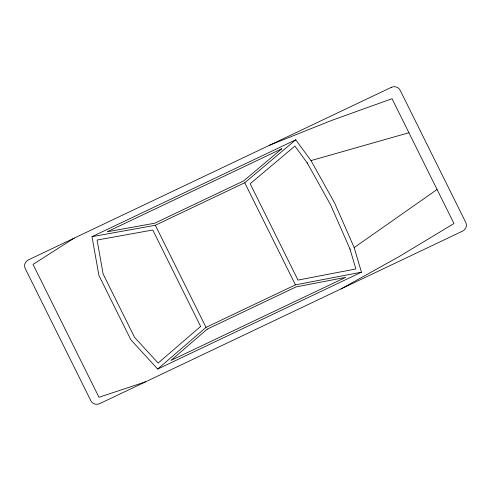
<?xml version="1.0" encoding="UTF-8"?>
<svg xmlns="http://www.w3.org/2000/svg" width="491" height="491" viewBox="0 0 491 491"><rect width="100%" height="100%" fill="white"/><g stroke="black" fill="none" stroke-linecap="round" stroke-linejoin="round"><path stroke-width="0.74" d="M157.691 369.06L206.024 327.38L295.441 284.872L361.45 272.186L354.177 247.599L334.672 203.108L310.999 160.6L295.748 139.8L91.989 236.668L98.912 275.451L130.827 339.754L157.691 369.06L361.45 272.186M91.989 236.668L155.34 225.252L244.757 182.744L295.748 139.8M354.177 247.599L437.076 189.483M74.215 238.104L33.032 264.391L98.979 397.274L145.551 381.845M341 288.923L398.95 256.695L453.972 223.528L392.027 98.703L331.37 120.522L269.663 145.189M310.999 160.6L408.917 132.742M307.372 163.092L294.895 146.072L250.177 183.732L297.994 280.085L355.883 268.964L349.93 248.845M307.102 162.662L330.676 205.005L350.108 249.318M244.757 182.744L295.441 284.872M155.34 225.252L206.024 327.38M200.623 326.423L158.133 363.058L134.559 337.342L103.159 274.07L97.083 240.038L152.769 230.003L200.623 326.423M207.245 329.136L170.991 360.4L345.621 277.378L296.11 286.891L207.245 329.136M281.791 148.767L243.548 180.976L154.683 223.227L107.167 231.789L281.791 148.767M391.321 87.349L28.349 259.917A6.635 6.322 -15.6 0 0 25.182 268.43L90.884 400.822A6.635 6.322 -15.6 0 0 99.679 403.651L462.651 231.083A6.635 6.322 -15.6 0 0 465.818 222.57L400.116 90.178A6.635 6.322 -15.6 0 0 391.321 87.349"/></g></svg>
